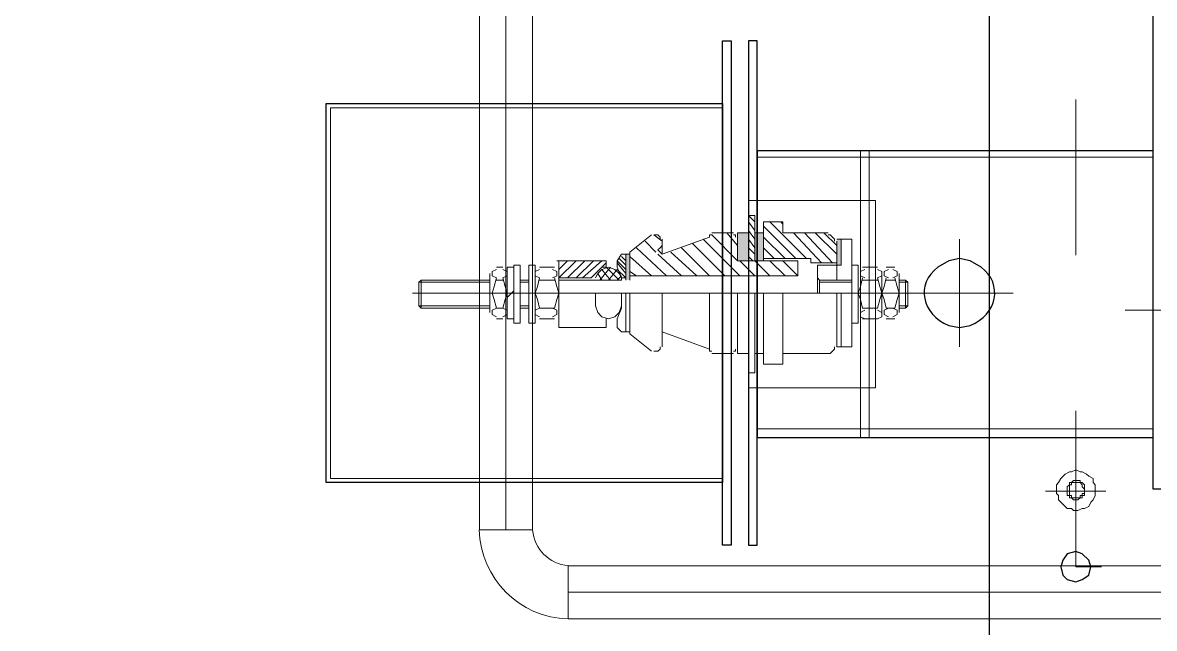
# Model space of a CAD drawing. Header units: metres. Extents: x 530959 to 531458, y 2674234 to 2674577.
# Drawn here: x 531159.129 to 531159.856, y 2674392.37 to 2674392.758 of the extents above; entities that cross this region are included whole.
import ezdxf

# ---------------------------------------------------------------- set-up
doc = ezdxf.new("R2010")
doc.units = ezdxf.units.M
doc.linetypes.add('CENTER2', pattern=[1.125, 0.75, -0.125, 0.125, -0.125])
doc.linetypes.add('PDF_IMPORT', pattern=[1, 0.8, -0.2])
doc.layers.add('300mm Hume Pipe', color=74, linetype='Continuous')
doc.layers.add('IDT', color=7, linetype='Continuous')

# ---------------------------------------------------------------- blocks, each defined once
blk = doc.blocks.new('IDT')
at = {"layer": 'IDT', "transparency": 33554559}
for points in [[(16.62838, 14.05317), (16.63114, 14.05317), (16.63114, 14.06977), (16.62838, 14.06977)], [(16.49283, 14.04349), (16.49559, 14.04349), (16.49559, 14.06009), (16.49283, 14.06009)], [(16.54262, 14.03934), (16.54815, 14.03934), (16.54815, 14.05732), (16.54262, 14.05732)], [(16.5523, 14.03934), (16.55922, 14.03934), (16.55922, 14.05732), (16.5523, 14.05732)]]:
    blk.add_hatch(color=0, dxfattribs=at).paths.add_polyline_path(points)
at = {"layer": 'IDT', "color": 0, "lineweight": 25}
for p, q in [((16.39739, 14.30905), (16.39739, 9.66028)), ((16.33792, 14.26203), (16.33377, 14.25926)), ((16.34207, 14.26341), (16.33792, 14.26203)), ((16.3476, 14.26203), (16.34207, 14.26341)), ((16.35036, 14.25926), (16.3476, 14.26203)), ((16.33377, 14.25926), (16.33238, 14.25373)), ((16.33238, 14.25373), (16.33377, 14.24958)), ((16.35175, 14.25373), (16.35036, 14.25926)), ((16.35036, 14.24958), (16.35175, 14.25373)), ((16.33377, 14.24958), (16.33792, 14.24543)), ((16.3476, 14.24543), (16.35036, 14.24958)), ((16.33792, 14.24543), (16.34207, 14.24405)), ((16.34207, 14.24405), (16.3476, 14.24543)), ((16.5523, 14.2399), (16.54677, 14.2399)), ((16.54677, 14.2399), (16.54677, 13.91624)), ((16.5523, 13.91624), (16.5523, 14.2399)), ((16.56337, 13.91624), (16.56337, 14.2399)), ((16.56337, 14.2399), (16.5689, 14.2399)), ((16.5689, 14.2399), (16.5689, 13.91624)), ((15.36418, 14.20393), (16.29227, 14.20393)), ((16.29227, 14.20393), (16.29227, 9.7654)), ((16.5689, 13.95635), (16.5689, 14.19978)), ((16.5689, 14.19978), (16.8234, 14.19978)), ((16.8234, 14.19978), (16.8234, 13.95635)), ((16.54677, 14.17074), (16.29227, 14.17074)), ((16.29227, 14.17074), (16.29227, 13.98678)), ((16.54677, 13.98678), (16.54677, 14.17074)), ((16.41676, 14.1002), (16.40984, 14.09881)), ((16.42367, 14.09881), (16.41676, 14.1002)), ((16.40292, 14.06147), (16.40984, 14.05732)), ((16.40984, 14.05732), (16.41676, 14.05594)), ((16.41676, 14.05594), (16.42367, 14.05732)), ((16.42367, 14.05732), (16.43059, 14.06147)), ((16.29227, 13.98678), (16.54677, 13.98678)), ((16.8234, 13.95635), (16.5689, 13.95635)), ((16.54677, 13.91624), (16.5523, 13.91624)), ((16.5689, 13.91624), (16.56337, 13.91624))]:
    blk.add_line(p, q, dxfattribs=at)
at = {"layer": 'IDT', "color": 0, "lineweight": 0}
for p, q in [((16.66803, 14.28718), (15.83538, 14.28718)), ((16.66803, 14.28718), (15.83538, 14.28718)), ((16.66803, 14.28728), (16.66803, 14.25308)), ((16.66803, 14.28728), (16.66803, 14.25308)), ((16.66803, 14.25318), (15.02803, 14.25318)), ((16.66803, 14.25318), (15.02803, 14.25318)), ((16.69093, 14.23018), (16.72513, 14.23018)), ((16.69093, 14.23018), (16.72513, 14.23018)), ((16.69103, 13.13762), (16.69103, 14.23018)), ((16.69103, 13.13762), (16.69103, 14.23018)), ((16.72503, 10.36062), (16.72503, 14.23018)), ((16.72503, 10.36062), (16.72503, 14.23018))]:
    blk.add_line(p, q, dxfattribs=at)
at = {"layer": 'IDT', "color": 0, "linetype": 'CENTER2', "lineweight": 0, "ltscale": 500}
for p, q in [((16.66803, 14.27018), (15.83548, 14.27018)), ((16.66803, 14.27018), (15.83548, 14.27018)), ((16.70803, 10.36062), (16.70803, 14.23018)), ((16.70803, 10.36062), (16.70803, 14.23018))]:
    blk.add_line(p, q, dxfattribs=at)
at = {"layer": 'IDT', "color": 0, "linetype": 'PDF_IMPORT', "lineweight": 13, "ltscale": 0.113333}
for p, q in [((15.32545, 14.25373), (16.34207, 14.25373)), ((16.34207, 14.25373), (16.34207, 9.71561))]:
    blk.add_line(p, q, dxfattribs=at)
at = {"layer": 'IDT', "color": 0, "lineweight": 13}
for p, q in [((16.34068, 14.21777), (16.33792, 14.21638)), ((16.34345, 14.21777), (16.34068, 14.21777)), ((16.34483, 14.21638), (16.34345, 14.21777)), ((16.331, 14.21085), (16.32962, 14.20808)), ((16.33238, 14.21223), (16.331, 14.21085)), ((16.33377, 14.215), (16.33238, 14.21223)), ((16.33653, 14.21638), (16.33377, 14.215)), ((16.33792, 14.21638), (16.33653, 14.21638)), ((16.3393, 14.20947), (16.33792, 14.20947)), ((16.33792, 14.20947), (16.33792, 14.20808)), ((16.34068, 14.21085), (16.3393, 14.20947)), ((16.34483, 14.20947), (16.3393, 14.20947)), ((16.3393, 14.20947), (16.3393, 14.20808)), ((16.34345, 14.21085), (16.34068, 14.21085)), ((16.34483, 14.20947), (16.34345, 14.21085)), ((16.3476, 14.21638), (16.34483, 14.21638)), ((16.34621, 14.20947), (16.34483, 14.20947)), ((16.34483, 14.20808), (16.34483, 14.20947)), ((16.34621, 14.20808), (16.34621, 14.20947)), ((16.35313, 14.21085), (16.3476, 14.21638)), ((16.35313, 14.20808), (16.35313, 14.21085)), ((16.36143, 14.20532), (16.3227, 14.20532)), ((16.32962, 14.20808), (16.32962, 14.20117)), ((16.33792, 14.20808), (16.33653, 14.20808)), ((16.33653, 14.20808), (16.33653, 14.20117)), ((16.33792, 14.2067), (16.33653, 14.2067)), ((16.33653, 14.2067), (16.33653, 14.20393)), ((16.33653, 14.20393), (16.33792, 14.20255)), ((16.3393, 14.20808), (16.33792, 14.20808)), ((16.33792, 14.20808), (16.33792, 14.2067)), ((16.33792, 14.20255), (16.33792, 14.20117)), ((16.34621, 14.20808), (16.34483, 14.20808)), ((16.3476, 14.20808), (16.34621, 14.20808)), ((16.34621, 14.20117), (16.34621, 14.20808)), ((16.34621, 14.20117), (16.3476, 14.20255)), ((16.3476, 14.20255), (16.3476, 14.20808)), ((16.35451, 14.2067), (16.35313, 14.20808)), ((16.35451, 14.20117), (16.35451, 14.2067)), ((16.32962, 14.20117), (16.331, 14.19978)), ((16.331, 14.19978), (16.331, 14.19702)), ((16.331, 14.19702), (16.33377, 14.19564)), ((16.33377, 14.19564), (16.33515, 14.19425)), ((16.33653, 14.20117), (16.33792, 14.19978)), ((16.33792, 14.20117), (16.3393, 14.19978)), ((16.33792, 14.19978), (16.3393, 14.19978)), ((16.3393, 14.19978), (16.3393, 14.1984)), ((16.3393, 14.19978), (16.34207, 14.19978)), ((16.3393, 14.1984), (16.34207, 14.1984)), ((16.34207, 14.19978), (16.34483, 14.19978)), ((16.34207, 14.1984), (16.34345, 14.1984)), ((16.34345, 14.1984), (16.34483, 14.19978)), ((16.34483, 14.19978), (16.34483, 14.20117)), ((16.34483, 14.20117), (16.34621, 14.20117)), ((16.34483, 14.19978), (16.34621, 14.19978)), ((16.34621, 14.19978), (16.34621, 14.20117)), ((16.34898, 14.19425), (16.35175, 14.19702)), ((16.35175, 14.19702), (16.35313, 14.19978)), ((16.35313, 14.19978), (16.35451, 14.20117)), ((16.5689, 13.95912), (16.5689, 14.19702)), ((16.5689, 14.19702), (16.82064, 14.19702)), ((16.82064, 14.19702), (16.82064, 13.95912)), ((16.33515, 14.19425), (16.33792, 14.19287)), ((16.33792, 14.19287), (16.3393, 14.19287)), ((16.3393, 14.19287), (16.34207, 14.19149)), ((16.34207, 14.19149), (16.34483, 14.19287)), ((16.34483, 14.19287), (16.34621, 14.19287)), ((16.34621, 14.19287), (16.34898, 14.19425)), ((16.47485, 13.98678), (16.47485, 14.17074)), ((16.48038, 13.98678), (16.48038, 14.17074)), ((16.54677, 14.16521), (16.29227, 14.16521)), ((16.29227, 14.16521), (16.29227, 13.99093)), ((16.54677, 13.99093), (16.54677, 14.16521)), ((16.41676, 14.11265), (16.41676, 14.04349)), ((15.90084, 14.08913), (16.31025, 14.08913)), ((16.38218, 14.07807), (16.45133, 14.07807)), ((16.29227, 13.99093), (16.54677, 13.99093)), ((16.82064, 13.95912), (16.5689, 13.95912))]:
    blk.add_line(p, q, dxfattribs=at)
at = {"layer": 'IDT', "color": 0, "lineweight": 20}
for p, q in [((16.4707, 14.01859), (16.4707, 14.13893)), ((16.4707, 14.13893), (16.54677, 14.13893)), ((16.54677, 14.01859), (16.54677, 14.13893)), ((16.54677, 14.13893), (16.5523, 14.13893)), ((16.5523, 14.13893), (16.5523, 14.01859)), ((16.54677, 14.01859), (16.4707, 14.01859)), ((16.5523, 14.01859), (16.54677, 14.01859))]:
    blk.add_line(p, q, dxfattribs=at)
at = {"layer": 'IDT', "color": 0, "lineweight": 15}
for p, q in [((16.53156, 14.12371), (16.53017, 14.12371)), ((16.53017, 14.12371), (16.53017, 14.12233)), ((16.53017, 14.12233), (16.53017, 14.07807)), ((16.54124, 14.12371), (16.53156, 14.12371)), ((16.54262, 14.12371), (16.54124, 14.12371)), ((16.54262, 14.12233), (16.54262, 14.12371)), ((16.54262, 14.07807), (16.54262, 14.12233)), ((16.54815, 14.07807), (16.54815, 14.12924)), ((16.54815, 14.12924), (16.5523, 14.12924)), ((16.5523, 14.12924), (16.5523, 14.07807)), ((16.49974, 14.1168), (16.49698, 14.11403)), ((16.50113, 14.1168), (16.49974, 14.1168)), ((16.52879, 14.1168), (16.50113, 14.1168)), ((16.53017, 14.1168), (16.52879, 14.1168)), ((16.53017, 14.11818), (16.53017, 14.1168)), ((16.54815, 14.1168), (16.54262, 14.1168)), ((16.54262, 14.1168), (16.54262, 14.07807)), ((16.5523, 14.1168), (16.55922, 14.1168)), ((16.55922, 14.1168), (16.55922, 14.11403)), ((16.56199, 14.11541), (16.5606, 14.11541)), ((16.5606, 14.11541), (16.5606, 14.11403)), ((16.56199, 14.1168), (16.57582, 14.1168)), ((16.5772, 14.11541), (16.57582, 14.11541)), ((16.5772, 14.11403), (16.5772, 14.11541)), ((16.6104, 14.11541), (16.60901, 14.11403)), ((16.61316, 14.11541), (16.6104, 14.11541)), ((16.62838, 14.10435), (16.61455, 14.11541)), ((16.48591, 14.04349), (16.48591, 14.11265)), ((16.48591, 14.11265), (16.49283, 14.11265)), ((16.49283, 14.11265), (16.49559, 14.11265)), ((16.49283, 14.11265), (16.49283, 14.07807)), ((16.49559, 14.11265), (16.49559, 14.07807)), ((16.49698, 14.11403), (16.49698, 14.11265)), ((16.55922, 14.11403), (16.55922, 14.07807)), ((16.60763, 14.10296), (16.5772, 14.11403)), ((16.5772, 14.11403), (16.5772, 14.07807)), ((16.60763, 14.11265), (16.60763, 14.07807)), ((16.60901, 14.11403), (16.60901, 14.11265)), ((16.62838, 14.07807), (16.62838, 14.10435)), ((16.63114, 14.10296), (16.62838, 14.10296)), ((16.62838, 14.10296), (16.62838, 14.07807)), ((16.63114, 14.07807), (16.63114, 14.10296)), ((16.63391, 14.10296), (16.63114, 14.10296)), ((16.63668, 14.1002), (16.63391, 14.10296)), ((16.45963, 14.09328), (16.45687, 14.0919)), ((16.45825, 14.09467), (16.46378, 14.09467)), ((16.46517, 14.0919), (16.4624, 14.09328)), ((16.46931, 14.09467), (16.46655, 14.09328)), ((16.46655, 14.09328), (16.46655, 14.09052)), ((16.479, 14.09467), (16.46931, 14.09467)), ((16.48038, 14.09328), (16.47761, 14.09467)), ((16.48038, 14.09052), (16.48038, 14.09328)), ((16.48591, 14.09743), (16.48176, 14.09743)), ((16.48176, 14.09743), (16.48176, 14.06009)), ((16.48591, 14.09743), (16.48591, 14.06009)), ((16.48591, 14.06009), (16.48591, 14.09743)), ((16.63391, 14.08775), (16.63668, 14.09467)), ((16.63806, 14.09328), (16.63529, 14.09052)), ((16.63668, 14.09467), (16.63668, 14.1002)), ((16.64221, 14.09467), (16.63806, 14.09328)), ((16.64636, 14.09328), (16.64221, 14.09467)), ((16.64359, 14.09467), (16.64359, 14.1002)), ((16.64359, 14.1002), (16.67402, 14.1002)), ((16.64912, 14.09052), (16.64636, 14.09328)), ((16.67402, 14.1002), (16.67402, 14.05732)), ((16.67817, 14.09328), (16.6754, 14.0919)), ((16.67679, 14.09467), (16.68647, 14.09467)), ((16.68924, 14.0919), (16.68647, 14.09328)), ((16.69339, 14.09743), (16.68924, 14.09743)), ((16.68924, 14.09743), (16.68924, 14.06009)), ((16.69339, 14.09743), (16.69339, 14.06009)), ((16.69339, 14.06009), (16.69339, 14.09743)), ((16.70307, 14.09743), (16.69892, 14.09743)), ((16.69892, 14.09743), (16.69892, 14.06009)), ((16.70307, 14.07668), (16.70307, 14.09743)), ((16.70307, 14.09743), (16.70307, 14.06009)), ((16.70722, 14.09467), (16.70307, 14.09467)), ((16.70722, 14.06147), (16.70722, 14.09467)), ((16.70998, 14.09328), (16.70722, 14.0919)), ((16.70998, 14.09467), (16.71413, 14.09467)), ((16.7169, 14.0919), (16.71413, 14.09328)), ((16.44995, 14.08637), (16.45133, 14.08775)), ((16.44995, 14.07115), (16.44995, 14.08637)), ((16.45133, 14.08775), (16.45133, 14.06977)), ((16.45133, 14.08775), (16.45548, 14.08775)), ((16.45548, 14.09052), (16.45548, 14.06562)), ((16.45687, 14.0919), (16.45687, 14.08913)), ((16.45687, 14.08913), (16.45963, 14.08775)), ((16.45825, 14.08775), (16.45687, 14.08222)), ((16.46378, 14.08775), (16.45825, 14.08775)), ((16.4624, 14.08775), (16.46517, 14.08913)), ((16.46517, 14.08222), (16.46378, 14.08775)), ((16.46517, 14.08913), (16.46517, 14.0919)), ((16.46655, 14.0919), (16.46655, 14.06562)), ((16.46655, 14.09052), (16.46931, 14.08913)), ((16.46931, 14.08775), (16.46793, 14.08222)), ((16.479, 14.08775), (16.46931, 14.08775)), ((16.47761, 14.08913), (16.48038, 14.09052)), ((16.48038, 14.08222), (16.479, 14.08775)), ((16.63529, 14.09052), (16.63391, 14.08637)), ((16.63391, 14.07807), (16.63391, 14.08775)), ((16.63391, 14.08637), (16.63391, 14.07807)), ((16.65051, 14.08637), (16.64912, 14.09052)), ((16.65051, 14.07807), (16.65051, 14.08637)), ((16.6754, 14.0919), (16.6754, 14.08913)), ((16.6754, 14.08913), (16.67817, 14.08775)), ((16.6754, 14.08222), (16.67679, 14.08775)), ((16.67679, 14.08775), (16.68647, 14.08775)), ((16.68647, 14.08775), (16.68924, 14.08913)), ((16.68785, 14.08222), (16.68647, 14.08775)), ((16.68924, 14.08913), (16.68924, 14.0919)), ((16.68924, 14.09052), (16.68924, 14.06562)), ((16.69339, 14.08775), (16.69892, 14.08775)), ((16.70722, 14.0919), (16.70722, 14.08913)), ((16.70722, 14.09052), (16.70722, 14.06562)), ((16.70722, 14.08913), (16.70998, 14.08775)), ((16.70998, 14.08775), (16.7086, 14.08222)), ((16.70998, 14.08775), (16.71413, 14.08775)), ((16.71413, 14.08775), (16.7169, 14.08913)), ((16.71552, 14.08222), (16.71413, 14.08775)), ((16.7169, 14.08913), (16.7169, 14.0919)), ((16.71828, 14.09052), (16.71828, 14.06562)), ((16.71828, 14.08775), (16.76254, 14.08775)), ((16.76254, 14.06977), (16.76254, 14.08775)), ((16.76254, 14.08775), (16.76393, 14.08637)), ((16.76393, 14.08637), (16.76393, 14.07115)), ((16.45687, 14.08222), (16.45548, 14.07807)), ((16.46655, 14.07807), (16.46517, 14.08222)), ((16.46793, 14.08222), (16.46655, 14.07807)), ((16.48176, 14.07807), (16.48038, 14.08222)), ((16.67402, 14.07807), (16.6754, 14.08222)), ((16.68924, 14.07807), (16.68785, 14.08222)), ((16.70722, 14.08083), (16.70307, 14.07668)), ((16.7086, 14.08222), (16.70722, 14.07807)), ((16.7169, 14.07807), (16.71552, 14.08222)), ((16.45548, 14.07807), (16.45687, 14.07392)), ((16.45687, 14.07392), (16.45825, 14.06839)), ((16.46378, 14.06839), (16.46517, 14.07392)), ((16.46517, 14.07392), (16.46655, 14.07807)), ((16.46655, 14.07807), (16.46793, 14.07392)), ((16.46793, 14.07392), (16.46931, 14.06839)), ((16.479, 14.06839), (16.48038, 14.07392)), ((16.48038, 14.07392), (16.48176, 14.07807)), ((16.48591, 14.07807), (16.67402, 14.07807)), ((16.50666, 14.06977), (16.50666, 14.07807)), ((16.50804, 14.07807), (16.50804, 14.06009)), ((16.6754, 14.07392), (16.67402, 14.07807)), ((16.67679, 14.06839), (16.6754, 14.07392)), ((16.68647, 14.06839), (16.68785, 14.07392)), ((16.68785, 14.07392), (16.68924, 14.07807)), ((16.70722, 14.07807), (16.7086, 14.07392)), ((16.7086, 14.07392), (16.70998, 14.06839)), ((16.71413, 14.06839), (16.71552, 14.07392)), ((16.71552, 14.07392), (16.7169, 14.07807)), ((16.45133, 14.06977), (16.44995, 14.07115)), ((16.45133, 14.06977), (16.45548, 14.06977)), ((16.45963, 14.06839), (16.45687, 14.067)), ((16.45687, 14.067), (16.45687, 14.06424)), ((16.45687, 14.06424), (16.45963, 14.06285)), ((16.45825, 14.06977), (16.46378, 14.06977)), ((16.46517, 14.067), (16.4624, 14.06839)), ((16.4624, 14.06285), (16.46517, 14.06424)), ((16.46517, 14.06424), (16.46517, 14.067)), ((16.46931, 14.06839), (16.46655, 14.067)), ((16.46655, 14.067), (16.46655, 14.06424)), ((16.46655, 14.06424), (16.46931, 14.06285)), ((16.46931, 14.06977), (16.479, 14.06977)), ((16.48038, 14.067), (16.47761, 14.06839)), ((16.47761, 14.06285), (16.48038, 14.06424)), ((16.48038, 14.06424), (16.48038, 14.067)), ((16.48591, 14.07115), (16.50666, 14.07115)), ((16.48591, 14.06977), (16.50666, 14.06977)), ((16.49559, 14.04487), (16.49559, 14.06977)), ((16.50804, 14.06839), (16.50666, 14.06977)), ((16.52187, 14.067), (16.52049, 14.067)), ((16.52049, 14.067), (16.52049, 14.06562)), ((16.52049, 14.06562), (16.52049, 14.0587)), ((16.62838, 14.067), (16.52187, 14.067)), ((16.62838, 14.05317), (16.62838, 14.06977)), ((16.62838, 14.06977), (16.62838, 14.05179)), ((16.63114, 14.06977), (16.63114, 14.05317)), ((16.63114, 14.06839), (16.63391, 14.06839)), ((16.65051, 14.06977), (16.63391, 14.06977)), ((16.63391, 14.06977), (16.63391, 14.06839)), ((16.63391, 14.06977), (16.67402, 14.06977)), ((16.63391, 14.06839), (16.63529, 14.06562)), ((16.63391, 14.06839), (16.63668, 14.06147)), ((16.63529, 14.06562), (16.63806, 14.06285)), ((16.64636, 14.06147), (16.65327, 14.06839)), ((16.64636, 14.06285), (16.64912, 14.06562)), ((16.64912, 14.06562), (16.65051, 14.06839)), ((16.65327, 14.06839), (16.67402, 14.06839)), ((16.67817, 14.06839), (16.6754, 14.067)), ((16.6754, 14.067), (16.6754, 14.06424)), ((16.6754, 14.06424), (16.67817, 14.06285)), ((16.67679, 14.06977), (16.68647, 14.06977)), ((16.68924, 14.067), (16.68647, 14.06839)), ((16.68647, 14.06285), (16.68924, 14.06424)), ((16.68924, 14.06424), (16.68924, 14.067)), ((16.69339, 14.06977), (16.69892, 14.06977)), ((16.70998, 14.06839), (16.70722, 14.067)), ((16.70722, 14.067), (16.70722, 14.06424)), ((16.70722, 14.06424), (16.70998, 14.06285)), ((16.70998, 14.06977), (16.71413, 14.06977)), ((16.7169, 14.067), (16.71413, 14.06839)), ((16.71413, 14.06285), (16.7169, 14.06424)), ((16.7169, 14.06424), (16.7169, 14.067)), ((16.71828, 14.06977), (16.76254, 14.06977)), ((16.76393, 14.07115), (16.76254, 14.06977)), ((16.45825, 14.06147), (16.46378, 14.06147)), ((16.46931, 14.06147), (16.479, 14.06147)), ((16.48176, 14.06009), (16.48591, 14.06009)), ((16.50804, 14.06009), (16.49283, 14.06009)), ((16.49283, 14.06009), (16.49283, 14.04349)), ((16.49559, 14.0587), (16.51219, 14.0587)), ((16.51219, 14.0587), (16.51219, 14.05594)), ((16.52049, 14.0587), (16.52049, 14.05732)), ((16.52049, 14.05732), (16.52187, 14.05732)), ((16.52187, 14.05732), (16.55784, 14.05732)), ((16.54262, 14.05732), (16.54262, 14.03381)), ((16.54815, 14.02827), (16.54815, 14.05732)), ((16.5523, 14.05732), (16.5523, 14.02827)), ((16.55784, 14.05732), (16.55922, 14.05732)), ((16.55922, 14.05732), (16.55922, 14.05594)), ((16.63668, 14.05732), (16.63391, 14.05317)), ((16.63668, 14.06147), (16.63668, 14.05732)), ((16.63806, 14.06285), (16.64221, 14.06147)), ((16.64221, 14.06147), (16.64636, 14.06285)), ((16.64359, 14.05732), (16.64359, 14.06147)), ((16.64359, 14.06147), (16.64636, 14.06147)), ((16.67402, 14.05732), (16.64359, 14.05732)), ((16.67679, 14.06147), (16.68647, 14.06147)), ((16.68924, 14.06009), (16.69339, 14.06009)), ((16.69892, 14.06009), (16.70307, 14.06009)), ((16.70307, 14.06009), (16.70307, 14.06147)), ((16.70307, 14.06147), (16.70722, 14.06147)), ((16.70998, 14.06147), (16.71413, 14.06147)), ((16.51219, 14.05594), (16.54262, 14.05594)), ((16.54262, 14.05594), (16.54262, 14.03934)), ((16.55922, 14.05594), (16.55922, 14.04211)), ((16.60763, 14.05317), (16.5772, 14.04211)), ((16.60901, 14.05179), (16.60763, 14.05317)), ((16.60763, 14.05317), (16.60763, 14.04349)), ((16.6104, 14.0504), (16.60901, 14.05179)), ((16.60901, 14.04902), (16.6104, 14.0504)), ((16.62838, 14.05179), (16.61455, 14.04072)), ((16.63114, 14.05317), (16.62838, 14.05317)), ((16.63391, 14.05317), (16.63114, 14.05317)), ((16.49283, 14.04349), (16.48591, 14.04349)), ((16.49559, 14.04349), (16.49283, 14.04349)), ((16.49698, 14.04487), (16.49698, 14.04349)), ((16.49698, 14.04349), (16.49974, 14.04072)), ((16.60763, 14.04764), (16.60901, 14.04902)), ((16.60901, 14.04349), (16.60901, 14.04211)), ((16.49974, 14.04072), (16.50113, 14.04072)), ((16.52879, 14.03934), (16.50113, 14.03934)), ((16.53017, 14.03934), (16.52879, 14.03934)), ((16.53017, 14.03796), (16.53017, 14.03934)), ((16.53017, 14.03381), (16.53017, 14.03796)), ((16.54262, 14.03934), (16.54815, 14.03934)), ((16.55922, 14.03934), (16.5523, 14.03934)), ((16.55922, 14.04211), (16.55922, 14.03934)), ((16.5606, 14.04211), (16.5606, 14.04072)), ((16.5606, 14.04072), (16.56199, 14.04072)), ((16.56199, 14.03934), (16.57582, 14.03934)), ((16.5772, 14.04072), (16.57582, 14.04072)), ((16.5772, 14.04211), (16.5772, 14.04072)), ((16.60901, 14.04211), (16.6104, 14.04072)), ((16.6104, 14.04072), (16.61316, 14.04072)), ((16.53017, 14.03242), (16.53017, 14.03381)), ((16.53156, 14.03242), (16.53017, 14.03242)), ((16.54124, 14.03242), (16.53156, 14.03242)), ((16.54262, 14.03242), (16.54124, 14.03242)), ((16.54262, 14.03381), (16.54262, 14.03242)), ((16.5523, 14.02827), (16.54815, 14.02827))]:
    blk.add_line(p, q, dxfattribs=at)
at = {"layer": 'IDT', "color": 0, "lineweight": 5}
for p, q in [((16.44995, 14.08637), (16.45548, 14.08637)), ((16.69339, 14.08637), (16.69892, 14.08637)), ((16.71828, 14.08637), (16.76393, 14.08637)), ((16.4458, 14.07807), (16.76808, 14.07807)), ((16.48453, 14.07807), (16.51219, 14.07807)), ((16.54677, 14.07807), (16.49145, 14.07807)), ((16.63253, 14.07807), (16.62699, 14.07807)), ((16.63806, 14.07807), (16.62976, 14.07807)), ((16.65189, 14.07807), (16.63253, 14.07807)), ((16.64221, 14.07807), (16.67679, 14.07807)), ((16.67125, 14.07807), (16.692, 14.07807)), ((16.44995, 14.07115), (16.45548, 14.07115)), ((16.69339, 14.07115), (16.69892, 14.07115)), ((16.71828, 14.07115), (16.76393, 14.07115))]:
    blk.add_line(p, q, dxfattribs=at)
at = {"layer": 'IDT', "color": 0, "lineweight": 9}
for p, q in [((16.52049, 14.067), (16.53017, 14.05732)), ((16.52879, 14.067), (16.53847, 14.05732)), ((16.53847, 14.067), (16.54815, 14.05732)), ((16.54815, 14.067), (16.55784, 14.05732)), ((16.55784, 14.067), (16.58135, 14.04349)), ((16.56752, 14.067), (16.58827, 14.04625)), ((16.5772, 14.067), (16.59518, 14.04902)), ((16.5855, 14.067), (16.6021, 14.05179)), ((16.59518, 14.067), (16.6104, 14.05317)), ((16.60486, 14.067), (16.62423, 14.04902)), ((16.61455, 14.067), (16.62838, 14.05455)), ((16.62423, 14.067), (16.62838, 14.06424)), ((16.63114, 14.06839), (16.63668, 14.06285)), ((16.63114, 14.06562), (16.63668, 14.0587)), ((16.63391, 14.067), (16.63668, 14.06977)), ((16.64359, 14.06147), (16.63529, 14.06977)), ((16.63668, 14.06285), (16.64221, 14.06977)), ((16.64083, 14.06147), (16.64774, 14.06977)), ((16.64636, 14.06285), (16.64083, 14.06977)), ((16.64359, 14.0587), (16.65327, 14.06839)), ((16.64912, 14.06562), (16.64636, 14.06977)), ((16.64636, 14.05732), (16.65881, 14.06839)), ((16.65189, 14.05732), (16.66296, 14.06839)), ((16.65742, 14.05732), (16.66849, 14.06839)), ((16.66296, 14.05732), (16.67402, 14.06839)), ((16.49836, 14.0587), (16.51634, 14.03934)), ((16.50528, 14.0587), (16.52326, 14.03934)), ((16.54954, 14.05732), (16.5523, 14.05455)), ((16.55922, 14.05732), (16.57582, 14.04072)), ((16.63114, 14.06285), (16.63668, 14.05732)), ((16.63114, 14.06009), (16.63529, 14.05594)), ((16.63114, 14.05732), (16.63391, 14.05455)), ((16.66849, 14.05732), (16.67402, 14.06285)), ((16.67402, 14.05732), (16.6754, 14.05732)), ((16.49559, 14.05317), (16.50943, 14.03934)), ((16.51496, 14.05594), (16.53847, 14.03242)), ((16.52187, 14.05594), (16.54262, 14.03519)), ((16.52879, 14.05594), (16.54262, 14.04211)), ((16.53571, 14.05594), (16.54262, 14.04902)), ((16.54262, 14.05594), (16.54262, 14.05455)), ((16.54815, 14.05317), (16.5523, 14.04902)), ((16.61178, 14.05179), (16.6187, 14.04487)), ((16.63114, 14.05455), (16.63114, 14.05317)), ((16.49559, 14.04764), (16.50389, 14.03934)), ((16.54815, 14.04902), (16.5523, 14.04349)), ((16.54815, 14.04349), (16.5523, 14.03796)), ((16.55922, 14.04764), (16.56614, 14.03934)), ((16.60763, 14.04487), (16.61316, 14.04072)), ((16.54815, 14.03796), (16.5523, 14.03242)), ((16.53017, 14.03381), (16.53156, 14.03242)), ((16.54815, 14.03242), (16.5523, 14.02827))]:
    blk.add_line(p, q, dxfattribs=at)
at = {"layer": 'IDT', "color": 0, "lineweight": 0}
for centre, radius, start, end in [((16.66659, 14.22874), 0.05856, 1.41305, 88.58695), ((16.66659, 14.22874), 0.05856, 1.41305, 88.58695), ((16.66596, 14.2281), 0.02506, 4.75141, 85.24859), ((16.66596, 14.2281), 0.02506, 4.75141, 85.24859)]:
    blk.add_arc(centre, radius, start, end, dxfattribs=at)
at = {"layer": 'IDT', "color": 0, "lineweight": 25}
for points in [[(16.40984, 14.09881), (16.39269, 14.09192), (16.38831, 14.07237), (16.40292, 14.06147)], [(16.43059, 14.06147), (16.4452, 14.07237), (16.44082, 14.09192), (16.42367, 14.09881)]]:
    blk.add_open_spline(points, degree=3, dxfattribs=at)

msp = doc.modelspace()

# ---------------------------------------------------------------- hatches: boundary and pattern name
at = {"layer": '300mm Hume Pipe'}
h = msp.add_hatch(dxfattribs=at)
h.set_pattern_fill('ANSI37', color=74)
h.set_pattern_definition([(45, (0, 0), (-0.0883883476483, 0.0883883476483), []), (135, (0, 0), (-0.0883883476483, -0.0883883476483), [])])
edge = h.paths.add_edge_path(flags=17)
edge.add_line((531137.22144, 2674376.49733), (531137.22144, 2674392.24519))
edge.add_arc((531138.12144, 2674392.24519), 0.9, 90, 180, ccw=False)
edge.add_line((531138.12144, 2674393.14519), (531141.10417, 2674393.14519))
edge.add_line((531141.10417, 2674393.14519), (531141.10417, 2674392.84519))
edge.add_line((531141.10417, 2674392.84519), (531138.42144, 2674392.84519))
edge.add_arc((531138.42144, 2674391.94519), 0.9, 90, 180)
edge.add_line((531137.52144, 2674391.94519), (531137.52144, 2674376.79733))
edge.add_arc((531138.42144, 2674376.79733), 0.9, 180, 270)
edge.add_line((531138.42144, 2674375.89733), (531263.82775, 2674375.89733))
edge.add_line((531263.82775, 2674375.89733), (531263.82775, 2674375.59733))
edge.add_line((531263.82775, 2674375.59733), (531138.12144, 2674375.59733))
edge.add_arc((531138.12144, 2674376.49733), 0.9, 180, 270, ccw=False)
edge = h.paths.add_edge_path()
edge.add_line((531138.00128, 2674375.47717), (531263.82775, 2674375.47717))
edge.add_line((531263.82775, 2674375.47717), (531263.82775, 2674375.17717))
edge.add_line((531263.82775, 2674375.17717), (531137.70128, 2674375.17717))
edge.add_arc((531137.70128, 2674376.07717), 0.9, 180, 270, ccw=False)
edge.add_line((531136.80128, 2674376.07717), (531136.80128, 2674392.62925))
edge.add_arc((531137.70128, 2674392.62925), 0.9, 90, 180, ccw=False)
edge.add_line((531137.70128, 2674393.52925), (531141.10417, 2674393.52925))
edge.add_line((531141.10417, 2674393.52925), (531141.10417, 2674393.22925))
edge.add_line((531141.10417, 2674393.22925), (531138.00128, 2674393.22925))
edge.add_arc((531138.00128, 2674392.32925), 0.9, 90, 180)
edge.add_line((531137.10128, 2674392.32925), (531137.10128, 2674376.37717))
edge.add_arc((531138.00128, 2674376.37717), 0.9, 180, 270)

# ---------------------------------------------------------------- block references
at = {"layer": 'IDT', "color": 8, "rotation": 180}
msp.add_blockref('IDT', (531176.14728, 2674406.66297), dxfattribs=at)

doc.saveas('drawing.dxf')
